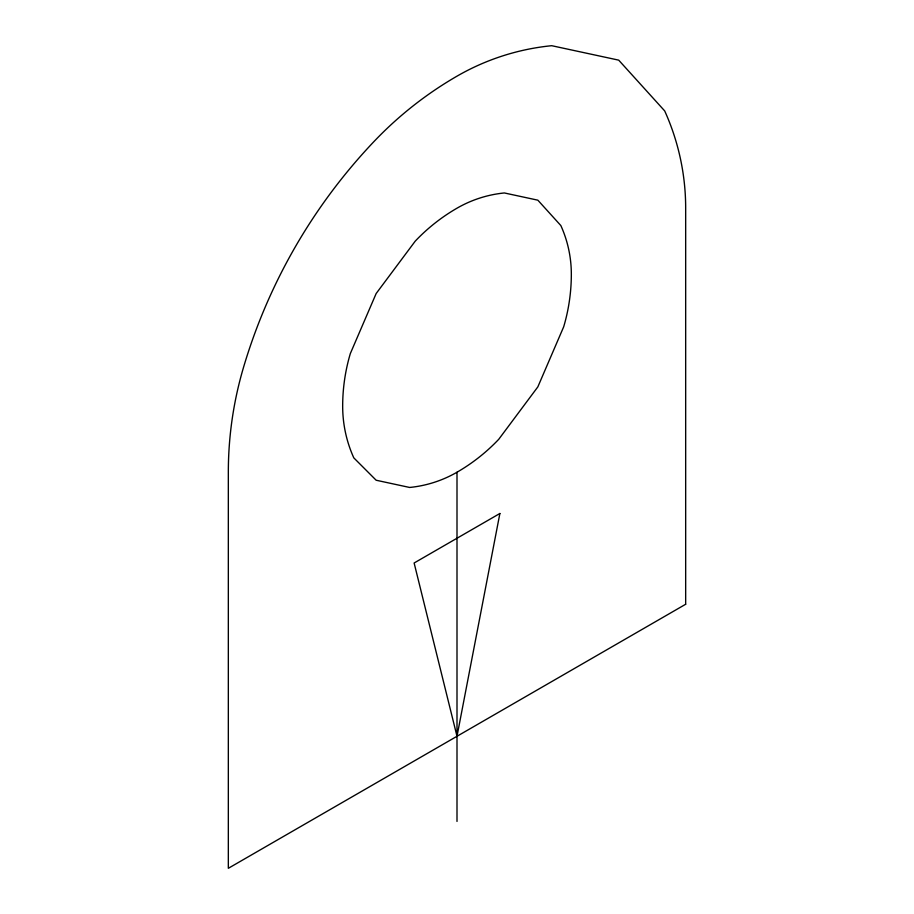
<?xml version="1.0" encoding="UTF-8"?>
<svg xmlns="http://www.w3.org/2000/svg" width="914" height="914" viewBox="0 0 914 914"><rect width="100%" height="100%" fill="white"/><g stroke="black" fill="none" stroke-linecap="round" stroke-linejoin="round"><path stroke-width="1.37" d="M457 472.23A117.975 117.975 0 0 1 409.643 487.459L376.157 480.238L353.798 457.857A125.275 125.275 0 0 1 342.67 406.216A184.777 184.777 0 0 1 350.325 353.581L376.157 293.531L415.242 241.136A184.777 184.777 0 0 1 457 208.186A117.975 117.975 0 0 1 504.357 192.957L537.843 200.177L560.842 225.564A117.975 117.975 0 0 1 571.33 274.2A184.777 184.777 0 0 1 563.675 326.835L537.843 386.885L498.758 439.28A184.777 184.777 0 0 1 457 472.23L457 821.435M499.878 513.485L457 736.273L414.122 563.001L499.878 513.485M685.671 604.257L228.329 868.3L228.329 472.23A369.542 369.542 0 0 1 243.638 366.96A558.283 558.283 0 0 1 373.495 142.058A369.542 369.542 0 0 1 457 76.159A235.961 235.961 0 0 1 551.713 45.7L618.698 60.141L664.695 110.925A235.961 235.961 0 0 1 685.671 208.186L685.671 604.257"/></g></svg>
